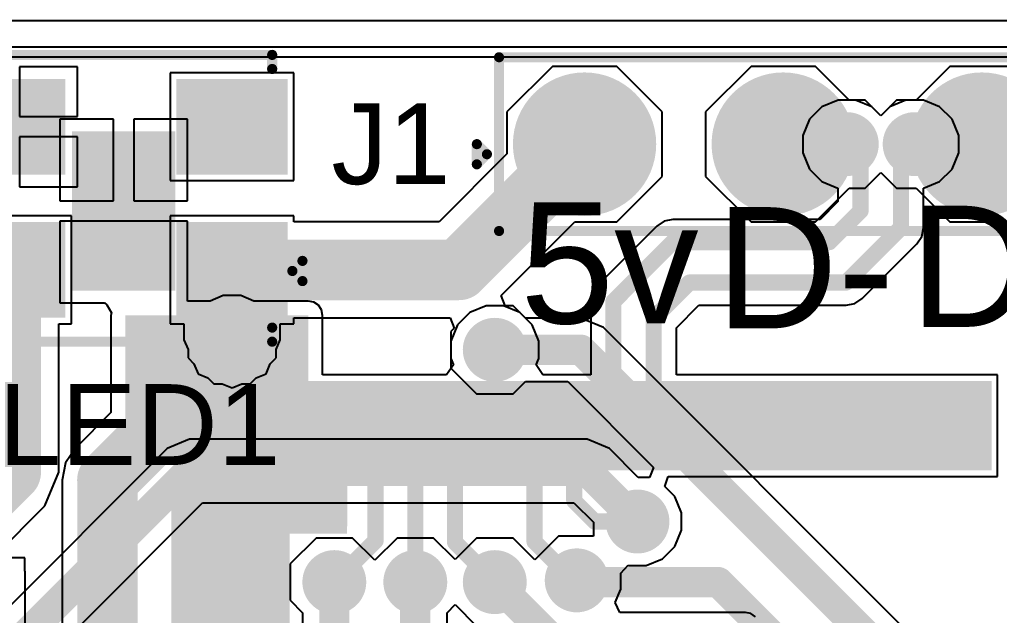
# Model space of a CAD drawing. Header units: millimetres. Extents: x 50 to 166, y 45 to 123.
# Drawn here: x 99.49 to 111.82, y 81.62 to 89.11 of the extents above; entities that cross this region are included whole.
import ezdxf

# ---------------------------------------------------------------- set-up
doc = ezdxf.new("R2010")
doc.units = ezdxf.units.MM
for name, color, linetype in [('BottomLayer', 5, 'Continuous'), ('BottomPaste', 16, 'Continuous'), ('BottomSolder', 6, 'Continuous'), ('Mechanical2', 216, 'Continuous'), ('TopLayer', 1, 'Continuous'), ('TopOverlay', 2, 'Continuous'), ('TopPaste', 8, 'Continuous'), ('TopSolder', 216, 'Continuous'), ('ViaHoleLayer', 16, 'Continuous')]:
    doc.layers.add(name, color=color, linetype=linetype)
doc.styles.add('Arial', font='', dxfattribs={"height": 0.2})
doc.styles.get('Arial').set_extended_font_data('Arial')

# ---------------------------------------------------------------- blocks, each defined once
blk = doc.blocks.new('WS2812B_M____14')
at = {"layer": 'TopLayer'}
for points in [[(-2, 1.4), (-0.8, 1.4), (-0.8, 0.4), (-2, 0.4)], [(0.8, 1.4), (2, 1.4), (2, 0.4), (0.8, 0.4)], [(-2, -0.4), (-0.8, -0.4), (-0.8, -1.4), (-2, -1.4)], [(0.8, -0.4), (2, -0.4), (2, -1.4), (0.8, -1.4)]]:
    blk.add_hatch(color=1, dxfattribs=at).paths.add_polyline_path(points)
at = {"layer": 'TopPaste'}
for points in [[(-2, 1.4), (-0.8, 1.4), (-0.8, 0.4), (-2, 0.4)], [(0.8, 1.4), (2, 1.4), (2, 0.4), (0.8, 0.4)], [(-2, -0.4), (-0.8, -0.4), (-0.8, -1.4), (-2, -1.4)], [(0.8, -0.4), (2, -0.4), (2, -1.4), (0.8, -1.4)]]:
    blk.add_hatch(color=8, dxfattribs=at).paths.add_polyline_path(points)
at = {"layer": 'TopSolder'}
for points in [[(-2.102, 1.502), (-0.698, 1.502), (-0.698, 0.298), (-2.102, 0.298)], [(0.698, 1.502), (2.102, 1.502), (2.102, 0.298), (0.698, 0.298)], [(-2.102, -0.298), (-0.698, -0.298), (-0.698, -1.502), (-2.102, -1.502)], [(0.698, -0.298), (2.102, -0.298), (2.102, -1.502), (0.698, -1.502)]]:
    blk.add_hatch(color=216, dxfattribs=at).paths.add_polyline_path(points)
at = {"layer": 'TopOverlay', "const_width": 0.127}
for points in [[(1.88, 1.803), (-1.905, 1.803)], [(-1.905, 1.803), (-1.905, 1.626)], [(1.88, 1.803), (1.88, 1.626)], [(-2.159, 0.914), (-2.286, 1.041)], [(-2.286, 1.041), (-2.286, 0.787)], [(-2.159, 0.914), (-2.286, 0.787)], [(-1.905, -1.626), (-1.905, -1.803)], [(1.88, -1.626), (1.88, -1.803)], [(1.88, -1.803), (-1.905, -1.803)]]:
    blk.add_lwpolyline(points, dxfattribs=at)
at = {"layer": 'TopOverlay', "const_width": 0.0635}
for points in [[(-1.937, 1.803, 1), (-1.873, 1.803, 1)], [(-1.937, 1.803, 1), (-1.873, 1.803, 1)], [(1.848, 1.803, 1), (1.911, 1.803, 1)], [(1.848, 1.803, 1), (1.911, 1.803, 1)], [(-1.937, 1.626, 1), (-1.873, 1.626, 1)], [(1.848, 1.626, 1), (1.911, 1.626, 1)], [(-2.318, 1.041, 1), (-2.254, 1.041, 1)], [(-2.318, 1.041, 1), (-2.254, 1.041, 1)], [(-2.191, 0.914, 1), (-2.127, 0.914, 1)], [(-2.191, 0.914, 1), (-2.127, 0.914, 1)], [(-2.318, 0.787, 1), (-2.254, 0.787, 1)], [(-2.318, 0.787, 1), (-2.254, 0.787, 1)], [(-1.937, -1.626, 1), (-1.873, -1.626, 1)], [(1.848, -1.626, 1), (1.911, -1.626, 1)], [(-1.937, -1.803, 1), (-1.873, -1.803, 1)], [(-1.937, -1.803, 1), (-1.873, -1.803, 1)], [(1.848, -1.803, 1), (1.911, -1.803, 1)], [(1.848, -1.803, 1), (1.911, -1.803, 1)]]:
    blk.add_lwpolyline(points, format="xyb", close=True, dxfattribs=at)
blk = doc.blocks.new('F0502_B_18_15T_R_B_15')
at = {"layer": 'BottomLayer'}
for points in [[(-5.87, 0.45), (-6.97, 0.45), (-6.97, 2.25), (-5.87, 2.25)], [(-4.4, -0.89), (-4.1, -0.89), (-4.1, -1.81), (-4.4, -1.81)], [(-3.9, -0.89), (-3.6, -0.89), (-3.6, -1.81), (-3.9, -1.81)], [(-3.4, -0.89), (-3.1, -0.89), (-3.1, -1.81), (-3.4, -1.81)], [(-2.9, -0.89), (-2.6, -0.89), (-2.6, -1.81), (-2.9, -1.81)], [(-2.4, -0.89), (-2.1, -0.89), (-2.1, -1.81), (-2.4, -1.81)], [(-1.9, -0.89), (-1.6, -0.89), (-1.6, -1.81), (-1.9, -1.81)], [(-1.4, -0.89), (-1.1, -0.89), (-1.1, -1.81), (-1.4, -1.81)], [(-0.9, -0.89), (-0.6, -0.89), (-0.6, -1.81), (-0.9, -1.81)], [(-0.4, -0.89), (-0.1, -0.89), (-0.1, -1.81), (-0.4, -1.81)], [(0.1, -0.89), (0.4, -0.89), (0.4, -1.81), (0.1, -1.81)], [(0.6, -0.89), (0.9, -0.89), (0.9, -1.81), (0.6, -1.81)], [(1.1, -0.89), (1.4, -0.89), (1.4, -1.81), (1.1, -1.81)], [(1.6, -0.89), (1.9, -0.89), (1.9, -1.81), (1.6, -1.81)], [(2.1, -0.89), (2.4, -0.89), (2.4, -1.81), (2.1, -1.81)], [(2.6, -0.89), (2.9, -0.89), (2.9, -1.81), (2.6, -1.81)], [(3.1, -0.89), (3.4, -0.89), (3.4, -1.81), (3.1, -1.81)], [(3.6, -0.89), (3.9, -0.89), (3.9, -1.81), (3.6, -1.81)], [(4.1, -0.89), (4.4, -0.89), (4.4, -1.81), (4.1, -1.81)]]:
    blk.add_hatch(color=5, dxfattribs=at).paths.add_polyline_path(points)
at = {"layer": 'BottomPaste'}
for points in [[(-5.87, 0.45), (-6.97, 0.45), (-6.97, 2.25), (-5.87, 2.25)], [(-4.4, -0.89), (-4.1, -0.89), (-4.1, -1.81), (-4.4, -1.81)], [(-3.9, -0.89), (-3.6, -0.89), (-3.6, -1.81), (-3.9, -1.81)], [(-3.4, -0.89), (-3.1, -0.89), (-3.1, -1.81), (-3.4, -1.81)], [(-2.9, -0.89), (-2.6, -0.89), (-2.6, -1.81), (-2.9, -1.81)], [(-2.4, -0.89), (-2.1, -0.89), (-2.1, -1.81), (-2.4, -1.81)], [(-1.9, -0.89), (-1.6, -0.89), (-1.6, -1.81), (-1.9, -1.81)], [(-1.4, -0.89), (-1.1, -0.89), (-1.1, -1.81), (-1.4, -1.81)], [(-0.9, -0.89), (-0.6, -0.89), (-0.6, -1.81), (-0.9, -1.81)], [(-0.4, -0.89), (-0.1, -0.89), (-0.1, -1.81), (-0.4, -1.81)], [(0.1, -0.89), (0.4, -0.89), (0.4, -1.81), (0.1, -1.81)], [(0.6, -0.89), (0.9, -0.89), (0.9, -1.81), (0.6, -1.81)], [(1.1, -0.89), (1.4, -0.89), (1.4, -1.81), (1.1, -1.81)], [(1.6, -0.89), (1.9, -0.89), (1.9, -1.81), (1.6, -1.81)], [(2.1, -0.89), (2.4, -0.89), (2.4, -1.81), (2.1, -1.81)], [(2.6, -0.89), (2.9, -0.89), (2.9, -1.81), (2.6, -1.81)], [(3.1, -0.89), (3.4, -0.89), (3.4, -1.81), (3.1, -1.81)], [(3.6, -0.89), (3.9, -0.89), (3.9, -1.81), (3.6, -1.81)], [(4.1, -0.89), (4.4, -0.89), (4.4, -1.81), (4.1, -1.81)]]:
    blk.add_hatch(color=16, dxfattribs=at).paths.add_polyline_path(points)
at = {"layer": 'BottomSolder'}
for points in [[(-5.768, 0.348), (-7.072, 0.348), (-7.072, 2.352), (-5.768, 2.352)], [(-4.502, -0.788), (-3.998, -0.788), (-3.998, -1.912), (-4.502, -1.912)], [(-4.002, -0.788), (-3.498, -0.788), (-3.498, -1.912), (-4.002, -1.912)], [(-3.502, -0.788), (-2.998, -0.788), (-2.998, -1.912), (-3.502, -1.912)], [(-3.002, -0.788), (-2.498, -0.788), (-2.498, -1.912), (-3.002, -1.912)], [(-2.502, -0.788), (-1.998, -0.788), (-1.998, -1.912), (-2.502, -1.912)], [(-2.002, -0.788), (-1.498, -0.788), (-1.498, -1.912), (-2.002, -1.912)], [(-1.502, -0.788), (-0.998, -0.788), (-0.998, -1.912), (-1.502, -1.912)], [(-1.002, -0.788), (-0.498, -0.788), (-0.498, -1.912), (-1.002, -1.912)], [(-0.502, -0.788), (0.002, -0.788), (0.002, -1.912), (-0.502, -1.912)], [(-0.002, -0.788), (0.502, -0.788), (0.502, -1.912), (-0.002, -1.912)], [(0.498, -0.788), (1.002, -0.788), (1.002, -1.912), (0.498, -1.912)], [(0.998, -0.788), (1.502, -0.788), (1.502, -1.912), (0.998, -1.912)], [(1.498, -0.788), (2.002, -0.788), (2.002, -1.912), (1.498, -1.912)], [(1.998, -0.788), (2.502, -0.788), (2.502, -1.912), (1.998, -1.912)], [(2.498, -0.788), (3.002, -0.788), (3.002, -1.912), (2.498, -1.912)], [(2.998, -0.788), (3.502, -0.788), (3.502, -1.912), (2.998, -1.912)], [(3.498, -0.788), (4.002, -0.788), (4.002, -1.912), (3.498, -1.912)], [(3.998, -0.788), (4.502, -0.788), (4.502, -1.912), (3.998, -1.912)]]:
    blk.add_hatch(color=6, dxfattribs=at).paths.add_polyline_path(points)
blk = doc.blocks.new('P____4_P___16')
at = {"layer": 'TopLayer'}
h = blk.add_hatch(color=1, dxfattribs=at)
edge = h.paths.add_edge_path()
edge.add_arc((-3.75, 0), 0.8, 0, 360)
h = blk.add_hatch(color=1, dxfattribs=at)
edge = h.paths.add_edge_path()
edge.add_arc((-1.25, 0), 0.8, 0, 360)
h = blk.add_hatch(color=1, dxfattribs=at)
edge = h.paths.add_edge_path()
edge.add_arc((1.25, 0), 0.8, 0, 360)
h = blk.add_hatch(color=1, dxfattribs=at)
edge = h.paths.add_edge_path()
edge.add_arc((3.75, 0), 0.8, 0, 360)
at = {"layer": 'TopPaste'}
h = blk.add_hatch(color=8, dxfattribs=at)
edge = h.paths.add_edge_path()
edge.add_arc((-3.75, 0), 0.8, 0, 360)
h = blk.add_hatch(color=8, dxfattribs=at)
edge = h.paths.add_edge_path()
edge.add_arc((-1.25, 0), 0.8, 0, 360)
h = blk.add_hatch(color=8, dxfattribs=at)
edge = h.paths.add_edge_path()
edge.add_arc((1.25, 0), 0.8, 0, 360)
h = blk.add_hatch(color=8, dxfattribs=at)
edge = h.paths.add_edge_path()
edge.add_arc((3.75, 0), 0.8, 0, 360)
at = {"layer": 'TopSolder'}
h = blk.add_hatch(color=216, dxfattribs=at)
edge = h.paths.add_edge_path()
edge.add_arc((-3.75, 0), 0.9016, 0, 360)
h = blk.add_hatch(color=216, dxfattribs=at)
edge = h.paths.add_edge_path()
edge.add_arc((-1.25, 0), 0.9016, 0, 360)
h = blk.add_hatch(color=216, dxfattribs=at)
edge = h.paths.add_edge_path()
edge.add_arc((1.25, 0), 0.9016, 0, 360)
h = blk.add_hatch(color=216, dxfattribs=at)
edge = h.paths.add_edge_path()
edge.add_arc((3.75, 0), 0.9016, 0, 360)
at = {"layer": 'TopOverlay', "const_width": 0.127}
for points in [[(-4.826, -1.0922), (-4.826, 1.0922)], [(-4.826, 1.0922), (4.826, 1.0922)], [(4.826, -1.0922), (4.826, 1.0922)], [(-5.1054, -0.254), (-5.1054, 0)], [(-5.1054, 0), (-4.9784, -0.127)], [(-5.1054, -0.254), (-4.9784, -0.127)], [(-4.826, -1.0922), (4.826, -1.0922)]]:
    blk.add_lwpolyline(points, dxfattribs=at)
at = {"layer": 'TopOverlay', "const_width": 0.0635}
for points in [[(-4.85775, 1.0922, 1), (-4.79425, 1.0922, 1)], [(-4.85775, 1.0922, 1), (-4.79425, 1.0922, 1)], [(4.79425, 1.0922, 1), (4.85775, 1.0922, 1)], [(4.79425, 1.0922, 1), (4.85775, 1.0922, 1)], [(-5.13715, 0, 1), (-5.07365, 0, 1)], [(-5.13715, 0, 1), (-5.07365, 0, 1)], [(-5.01015, -0.127, 1), (-4.94665, -0.127, 1)], [(-5.01015, -0.127, 1), (-4.94665, -0.127, 1)], [(-5.13715, -0.254, 1), (-5.07365, -0.254, 1)], [(-5.13715, -0.254, 1), (-5.07365, -0.254, 1)], [(-4.85775, -1.0922, 1), (-4.79425, -1.0922, 1)], [(-4.85775, -1.0922, 1), (-4.79425, -1.0922, 1)], [(4.79425, -1.0922, 1), (4.85775, -1.0922, 1)], [(4.79425, -1.0922, 1), (4.85775, -1.0922, 1)]]:
    blk.add_lwpolyline(points, format="xyb", close=True, dxfattribs=at)

msp = doc.modelspace()

# ---------------------------------------------------------------- hatches: boundary and pattern name
at = {"layer": 'BottomLayer'}
h = msp.add_hatch(color=5, dxfattribs=at)
edge = h.paths.add_edge_path()
edge.add_arc((109.898, 87.549), 0.3, 0, 360)
h = msp.add_hatch(color=5, dxfattribs=at)
edge = h.paths.add_edge_path()
edge.add_arc((110.752, 87.549), 0.3, 0, 360)
for points in [[(100.819, 83.549), (103.121, 83.549), (103.121, 85.395), (100.819, 85.395)], [(101.348, 83.549), (102.968, 83.549), (102.968, 84.469), (101.348, 84.469)], [(103.324, 82.745), (103.612, 82.745), (103.612, 84.298), (103.324, 84.298)], [(101.4, 79.299), (102.888, 79.299), (102.888, 83.282), (101.4, 83.282)], [(102.006, 82.65), (103.61, 82.65), (103.61, 83.282), (102.006, 83.282)]]:
    msp.add_hatch(color=5, dxfattribs=at).paths.add_polyline_path(points)
h = msp.add_hatch(color=5, dxfattribs=at)
edge = h.paths.add_edge_path()
edge.add_arc((102.162, 85.09), 0.3, 0, 360)
h = msp.add_hatch(color=5, dxfattribs=at)
edge = h.paths.add_edge_path()
edge.add_arc((105.468, 84.963), 0.3, 0, 360)
h = msp.add_hatch(color=5, dxfattribs=at)
edge = h.paths.add_edge_path()
edge.add_arc((107.264, 82.804), 0.3, 0, 360)
h = msp.add_hatch(color=5, dxfattribs=at)
edge = h.paths.add_edge_path()
edge.add_arc((106.499, 82.064), 0.3, 0, 360)
h = msp.add_hatch(color=5, dxfattribs=at)
edge = h.paths.add_edge_path()
edge.add_arc((103.449, 82.042), 0.3, 0, 360)
h = msp.add_hatch(color=5, dxfattribs=at)
edge = h.paths.add_edge_path()
edge.add_arc((104.468, 82.042), 0.3, 0, 360)
h = msp.add_hatch(color=5, dxfattribs=at)
edge = h.paths.add_edge_path()
edge.add_arc((105.468, 82.042), 0.3, 0, 360)
at = {"layer": 'BottomSolder'}
h = msp.add_hatch(color=6, dxfattribs=at)
edge = h.paths.add_edge_path()
edge.add_arc((109.898, 87.549), 0.402, 0, 360)
h = msp.add_hatch(color=6, dxfattribs=at)
edge = h.paths.add_edge_path()
edge.add_arc((110.752, 87.549), 0.402, 0, 360)
h = msp.add_hatch(color=6, dxfattribs=at)
edge = h.paths.add_edge_path()
edge.add_arc((102.162, 85.09), 0.402, 0, 360)
h = msp.add_hatch(color=6, dxfattribs=at)
edge = h.paths.add_edge_path()
edge.add_arc((105.468, 84.963), 0.402, 0, 360)
h = msp.add_hatch(color=6, dxfattribs=at)
edge = h.paths.add_edge_path()
edge.add_arc((107.264, 82.804), 0.402, 0, 360)
h = msp.add_hatch(color=6, dxfattribs=at)
edge = h.paths.add_edge_path()
edge.add_arc((103.449, 82.042), 0.402, 0, 360)
h = msp.add_hatch(color=6, dxfattribs=at)
edge = h.paths.add_edge_path()
edge.add_arc((104.468, 82.042), 0.402, 0, 360)
h = msp.add_hatch(color=6, dxfattribs=at)
edge = h.paths.add_edge_path()
edge.add_arc((105.468, 82.042), 0.402, 0, 360)
h = msp.add_hatch(color=6, dxfattribs=at)
edge = h.paths.add_edge_path()
edge.add_arc((106.499, 82.064), 0.402, 0, 360)
at = {"layer": 'TopLayer'}
h = msp.add_hatch(color=1, dxfattribs=at)
edge = h.paths.add_edge_path()
edge.add_arc((109.898, 87.549), 0.3, 0, 360)
h = msp.add_hatch(color=1, dxfattribs=at)
edge = h.paths.add_edge_path()
edge.add_arc((110.752, 87.549), 0.3, 0, 360)
h = msp.add_hatch(color=1, dxfattribs=at)
edge = h.paths.add_edge_path()
edge.add_arc((102.162, 85.09), 0.3, 0, 360)
h = msp.add_hatch(color=1, dxfattribs=at)
edge = h.paths.add_edge_path()
edge.add_arc((105.468, 84.963), 0.3, 0, 360)
h = msp.add_hatch(color=1, dxfattribs=at)
edge = h.paths.add_edge_path()
edge.add_arc((107.264, 82.804), 0.3, 0, 360)
h = msp.add_hatch(color=1, dxfattribs=at)
edge = h.paths.add_edge_path()
edge.add_arc((106.499, 82.064), 0.3, 0, 360)
h = msp.add_hatch(color=1, dxfattribs=at)
edge = h.paths.add_edge_path()
edge.add_arc((103.449, 82.042), 0.3, 0, 360)
h = msp.add_hatch(color=1, dxfattribs=at)
edge = h.paths.add_edge_path()
edge.add_arc((104.468, 82.042), 0.3, 0, 360)
h = msp.add_hatch(color=1, dxfattribs=at)
edge = h.paths.add_edge_path()
edge.add_arc((105.468, 82.042), 0.3, 0, 360)
at = {"layer": 'TopSolder'}
h = msp.add_hatch(color=216, dxfattribs=at)
edge = h.paths.add_edge_path()
edge.add_arc((109.898, 87.549), 0.402, 0, 360)
h = msp.add_hatch(color=216, dxfattribs=at)
edge = h.paths.add_edge_path()
edge.add_arc((110.752, 87.549), 0.402, 0, 360)
h = msp.add_hatch(color=216, dxfattribs=at)
edge = h.paths.add_edge_path()
edge.add_arc((102.162, 85.09), 0.402, 0, 360)
h = msp.add_hatch(color=216, dxfattribs=at)
edge = h.paths.add_edge_path()
edge.add_arc((105.468, 84.963), 0.402, 0, 360)
h = msp.add_hatch(color=216, dxfattribs=at)
edge = h.paths.add_edge_path()
edge.add_arc((107.264, 82.804), 0.402, 0, 360)
h = msp.add_hatch(color=216, dxfattribs=at)
edge = h.paths.add_edge_path()
edge.add_arc((103.449, 82.042), 0.402, 0, 360)
h = msp.add_hatch(color=216, dxfattribs=at)
edge = h.paths.add_edge_path()
edge.add_arc((104.468, 82.042), 0.402, 0, 360)
h = msp.add_hatch(color=216, dxfattribs=at)
edge = h.paths.add_edge_path()
edge.add_arc((105.468, 82.042), 0.402, 0, 360)
h = msp.add_hatch(color=216, dxfattribs=at)
edge = h.paths.add_edge_path()
edge.add_arc((106.499, 82.064), 0.402, 0, 360)
at = {"layer": 'ViaHoleLayer'}
h = msp.add_hatch(color=16, dxfattribs=at)
edge = h.paths.add_edge_path()
edge.add_arc((109.898, 87.549), 0.15, 0, 360)
h = msp.add_hatch(color=16, dxfattribs=at)
edge = h.paths.add_edge_path()
edge.add_arc((110.752, 87.549), 0.15, 0, 360)
h = msp.add_hatch(color=16, dxfattribs=at)
edge = h.paths.add_edge_path()
edge.add_arc((102.162, 85.09), 0.15, 0, 360)
h = msp.add_hatch(color=16, dxfattribs=at)
edge = h.paths.add_edge_path()
edge.add_arc((105.468, 84.963), 0.15, 0, 360)
h = msp.add_hatch(color=16, dxfattribs=at)
edge = h.paths.add_edge_path()
edge.add_arc((107.264, 82.804), 0.15, 0, 360)
h = msp.add_hatch(color=16, dxfattribs=at)
edge = h.paths.add_edge_path()
edge.add_arc((103.449, 82.042), 0.15, 0, 360)
h = msp.add_hatch(color=16, dxfattribs=at)
edge = h.paths.add_edge_path()
edge.add_arc((104.468, 82.042), 0.15, 0, 360)
h = msp.add_hatch(color=16, dxfattribs=at)
edge = h.paths.add_edge_path()
edge.add_arc((105.468, 82.042), 0.15, 0, 360)
h = msp.add_hatch(color=16, dxfattribs=at)
edge = h.paths.add_edge_path()
edge.add_arc((106.499, 82.064), 0.15, 0, 360)

# ---------------------------------------------------------------- linework, layer by layer
at = {"layer": 'BottomLayer'}
for p, q in [((96.603, 88.646), (117.825, 88.646)), ((109.788, 88.103), (109.585, 88.019)), ((110.009, 88.103), (109.788, 88.103)), ((110.212, 88.019), (110.009, 88.103)), ((110.642, 88.103), (110.439, 88.019)), ((110.863, 88.103), (110.642, 88.103)), ((111.066, 88.019), (110.863, 88.103)), ((109.585, 88.019), (109.429, 87.863)), ((110.325, 87.906), (110.212, 88.019)), ((110.439, 88.019), (110.325, 87.906)), ((111.222, 87.863), (111.066, 88.019)), ((100.671, 87.863), (99.994, 87.863)), ((99.994, 87.863), (99.994, 86.836)), ((100.671, 86.836), (100.671, 87.863)), ((101.602, 87.863), (100.925, 87.863)), ((100.925, 87.863), (100.925, 86.836)), ((101.602, 86.836), (101.602, 87.863)), ((109.429, 87.863), (109.344, 87.659)), ((111.306, 87.659), (111.222, 87.863)), ((109.344, 87.659), (109.344, 87.439)), ((111.306, 87.439), (111.306, 87.659)), ((109.344, 87.439), (109.429, 87.235)), ((111.222, 87.235), (111.306, 87.439)), ((109.429, 87.235), (109.585, 87.08)), ((111.066, 87.08), (111.222, 87.235)), ((109.585, 87.08), (109.787, 86.996)), ((110.864, 86.996), (111.066, 87.08)), ((109.787, 86.996), (109.787, 86.827)), ((110.864, 86.498), (110.864, 86.996)), ((99.994, 86.836), (100.671, 86.836)), ((100.925, 86.836), (101.602, 86.836)), ((109.787, 86.827), (109.561, 86.602)), ((100.798, 86.582), (99.994, 86.582)), ((99.994, 86.582), (99.994, 85.555)), ((101.602, 86.582), (100.798, 86.582)), ((101.602, 85.576), (101.602, 86.582)), ((107.599, 86.58), (107.507, 86.518)), ((107.708, 86.602), (107.599, 86.58)), ((109.561, 86.602), (107.708, 86.602)), ((107.708, 86.602), (107.708, 86.602)), ((107.507, 86.518), (106.759, 85.771)), ((107.507, 86.518), (107.507, 86.518)), ((110.843, 86.389), (110.864, 86.498)), ((110.864, 86.498), (110.864, 86.498)), ((110.781, 86.297), (110.843, 86.389)), ((110.091, 85.607), (110.781, 86.297)), ((110.781, 86.297), (110.781, 86.297)), ((106.759, 85.771), (106.697, 85.678)), ((101.888, 85.576), (101.602, 85.576)), ((102.052, 85.644), (101.888, 85.576)), ((102.272, 85.644), (102.052, 85.644)), ((102.436, 85.576), (102.272, 85.644)), ((103.121, 85.576), (102.436, 85.576)), ((103.19, 85.562), (103.121, 85.576)), ((106.697, 85.678), (106.676, 85.569)), ((109.999, 85.546), (110.091, 85.607)), ((99.994, 85.555), (100.559, 85.555)), ((100.559, 85.555), (100.586, 85.528)), ((100.586, 85.528), (100.644, 85.428)), ((103.249, 85.523), (103.19, 85.562)), ((103.288, 85.464), (103.249, 85.523)), ((103.302, 85.395), (103.288, 85.464)), ((105.358, 85.517), (105.155, 85.433)), ((105.579, 85.517), (105.358, 85.517)), ((105.782, 85.433), (105.579, 85.517)), ((106.676, 85.569), (106.676, 85.569)), ((106.676, 85.569), (106.676, 84.647)), ((107.753, 85.241), (108.036, 85.524)), ((108.036, 85.524), (109.89, 85.524)), ((109.89, 85.524), (109.999, 85.546)), ((109.89, 85.524), (109.89, 85.524)), ((100.644, 85.428), (100.638, 85.395)), ((100.638, 85.395), (100.638, 84.173)), ((103.302, 84.647), (103.302, 85.395)), ((105.155, 85.433), (104.999, 85.277)), ((105.938, 85.277), (105.782, 85.433)), ((104.999, 85.277), (104.914, 85.073)), ((106.022, 85.073), (105.938, 85.277)), ((107.753, 84.647), (107.753, 85.241)), ((104.914, 85.073), (104.914, 84.853)), ((106.022, 84.853), (106.022, 85.073)), ((104.914, 84.853), (104.947, 84.774)), ((105.99, 84.774), (106.022, 84.853)), ((104.947, 84.774), (104.862, 84.647)), ((106.075, 84.647), (105.99, 84.774)), ((104.862, 84.647), (103.302, 84.647)), ((106.676, 84.647), (106.075, 84.647)), ((111.796, 84.647), (107.753, 84.647)), ((111.796, 83.371), (111.796, 84.647)), ((100.638, 84.173), (100.191, 83.727)), ((100.191, 83.727), (100.068, 83.542)), ((100.068, 83.542), (100.024, 83.324)), ((107.608, 83.244), (107.65, 83.371)), ((107.65, 83.371), (111.796, 83.371)), ((100.024, 83.324), (100.024, 80.946)), ((107.734, 83.118), (107.608, 83.244)), ((107.818, 82.914), (107.734, 83.118)), ((107.818, 82.694), (107.818, 82.914)), ((107.734, 82.49), (107.818, 82.694)), ((107.578, 82.334), (107.734, 82.49)), ((99.555, 82.347), (99.395, 82.347)), ((99.555, 82.187), (99.555, 82.347)), ((107.053, 82.154), (107.148, 82.253)), ((107.148, 82.253), (107.154, 82.25)), ((107.154, 82.25), (107.374, 82.25)), ((107.374, 82.25), (107.578, 82.334)), ((99.559, 82.169), (99.555, 82.187)), ((99.559, 80.894), (99.559, 82.169)), ((107.053, 81.954), (107.053, 82.154)), ((106.984, 81.787), (107.053, 81.954)), ((107.044, 81.66), (106.984, 81.787)), ((108.623, 81.66), (107.044, 81.66)), ((108.692, 81.646), (108.623, 81.66)), ((108.751, 81.607), (108.692, 81.646))]:
    msp.add_line(p, q, dxfattribs=at)
for points, const_width in [([(109.898, 87.442), (109.898, 87.549)], 0.203), ([(109.898, 87.442), (110.071, 87.269)], 0.203), ([(110.579, 87.269), (110.752, 87.442)], 0.203), ([(110.752, 87.442), (110.752, 87.549)], 0.203), ([(110.071, 86.709), (110.071, 87.269)], 0.203), ([(110.579, 86.498), (110.579, 87.269)], 0.203), ([(109.679, 86.317), (110.071, 86.709)], 0.203), ([(109.89, 85.809), (110.579, 86.498)], 0.203), ([(106.96, 85.569), (107.708, 86.317)], 0.203), ([(107.708, 86.317), (109.679, 86.317)], 0.203), ([(107.468, 85.359), (107.918, 85.809)], 0.203), ([(107.918, 85.809), (109.89, 85.809)], 0.203), ([(106.96, 84.469), (106.96, 85.569)], 0.203), ([(107.468, 84.469), (107.468, 85.359)], 0.203), ([(105.468, 84.009), (105.468, 84.963)], 0.203), ([(102.079, 83.93), (102.158, 84.009)], 0.762), ([(100.594, 83.324), (101.2, 83.93)], 0.762), ([(101.2, 83.93), (102.079, 83.93)], 0.762), ([(103.968, 82.562), (103.968, 84.009)], 0.203), ([(104.468, 82.042), (104.468, 84.009)], 0.203), ([(104.968, 82.542), (104.968, 84.009)], 0.203), ([(105.968, 82.55), (105.968, 84.009)], 0.203), ([(106.468, 83.062), (106.468, 84.009)], 0.203), ([(100.594, 80.71), (100.594, 83.324)], 0.762), ([(106.468, 83.062), (106.726, 82.804)], 0.203), ([(106.726, 82.804), (107.264, 82.804)], 0.203), ([(103.449, 82.042), (103.968, 82.562)], 0.203), ([(104.968, 82.542), (105.468, 82.042)], 0.203), ([(105.968, 82.55), (106.455, 82.064)], 0.203), ([(102.328, 80.812), (102.328, 81.999)], 0.254), ([(106.455, 82.064), (106.499, 82.064)], 0.203)]:
    msp.add_lwpolyline(points, dxfattribs=dict(at, const_width=const_width))
for points, const_width in [([(109.848, 87.549, 1), (109.949, 87.549, 1)], 0.102), ([(109.848, 87.442, 1), (109.949, 87.442, 1)], 0.102), ([(109.848, 87.442, 1), (109.949, 87.442, 1)], 0.102), ([(110.702, 87.549, 1), (110.803, 87.549, 1)], 0.102), ([(110.702, 87.442, 1), (110.803, 87.442, 1)], 0.102), ([(110.702, 87.442, 1), (110.803, 87.442, 1)], 0.102), ([(110.021, 87.269, 1), (110.122, 87.269, 1)], 0.102), ([(110.021, 87.269, 1), (110.122, 87.269, 1)], 0.102), ([(110.529, 87.269, 1), (110.63, 87.269, 1)], 0.102), ([(110.529, 87.269, 1), (110.63, 87.269, 1)], 0.102), ([(110.021, 86.709, 1), (110.122, 86.709, 1)], 0.102), ([(110.021, 86.709, 1), (110.122, 86.709, 1)], 0.102), ([(110.529, 86.498, 1), (110.63, 86.498, 1)], 0.102), ([(110.529, 86.498, 1), (110.63, 86.498, 1)], 0.102), ([(107.657, 86.317, 1), (107.759, 86.317, 1)], 0.102), ([(107.657, 86.317, 1), (107.759, 86.317, 1)], 0.102), ([(109.629, 86.317, 1), (109.73, 86.317, 1)], 0.102), ([(109.629, 86.317, 1), (109.73, 86.317, 1)], 0.102), ([(107.868, 85.809, 1), (107.969, 85.809, 1)], 0.102), ([(107.868, 85.809, 1), (107.969, 85.809, 1)], 0.102), ([(109.839, 85.809, 1), (109.941, 85.809, 1)], 0.102), ([(109.839, 85.809, 1), (109.941, 85.809, 1)], 0.102), ([(106.91, 85.569, 1), (107.011, 85.569, 1)], 0.102), ([(106.91, 85.569, 1), (107.011, 85.569, 1)], 0.102), ([(107.418, 85.359, 1), (107.519, 85.359, 1)], 0.102), ([(107.418, 85.359, 1), (107.519, 85.359, 1)], 0.102), ([(105.418, 84.963, 1), (105.519, 84.963, 1)], 0.102), ([(106.91, 84.469, 1), (107.011, 84.469, 1)], 0.102), ([(107.418, 84.469, 1), (107.519, 84.469, 1)], 0.102), ([(101.968, 84.009, 1), (102.349, 84.009, 1)], 0.381), ([(101.009, 83.93, 1), (101.39, 83.93, 1)], 0.381), ([(101.009, 83.93, 1), (101.39, 83.93, 1)], 0.381), ([(101.889, 83.93, 1), (102.27, 83.93, 1)], 0.381), ([(101.889, 83.93, 1), (102.27, 83.93, 1)], 0.381), ([(103.918, 84.009, 1), (104.019, 84.009, 1)], 0.102), ([(104.418, 84.009, 1), (104.519, 84.009, 1)], 0.102), ([(104.918, 84.009, 1), (105.019, 84.009, 1)], 0.102), ([(105.418, 84.009, 1), (105.519, 84.009, 1)], 0.102), ([(105.918, 84.009, 1), (106.019, 84.009, 1)], 0.102), ([(106.418, 84.009, 1), (106.519, 84.009, 1)], 0.102), ([(100.403, 83.324, 1), (100.784, 83.324, 1)], 0.381), ([(100.403, 83.324, 1), (100.784, 83.324, 1)], 0.381), ([(106.418, 83.062, 1), (106.519, 83.062, 1)], 0.102), ([(106.418, 83.062, 1), (106.519, 83.062, 1)], 0.102), ([(106.675, 82.804, 1), (106.777, 82.804, 1)], 0.102), ([(106.675, 82.804, 1), (106.777, 82.804, 1)], 0.102), ([(107.213, 82.804, 1), (107.315, 82.804, 1)], 0.102), ([(103.918, 82.562, 1), (104.019, 82.562, 1)], 0.102), ([(103.918, 82.562, 1), (104.019, 82.562, 1)], 0.102), ([(104.918, 82.542, 1), (105.019, 82.542, 1)], 0.102), ([(104.918, 82.542, 1), (105.019, 82.542, 1)], 0.102), ([(105.918, 82.55, 1), (106.019, 82.55, 1)], 0.102), ([(105.918, 82.55, 1), (106.019, 82.55, 1)], 0.102), ([(102.264, 81.999, 1), (102.391, 81.999, 1)], 0.127), ([(103.398, 82.042, 1), (103.5, 82.042, 1)], 0.102), ([(104.418, 82.042, 1), (104.519, 82.042, 1)], 0.102), ([(105.418, 82.042, 1), (105.519, 82.042, 1)], 0.102), ([(106.404, 82.064, 1), (106.505, 82.064, 1)], 0.102), ([(106.404, 82.064, 1), (106.505, 82.064, 1)], 0.102), ([(106.448, 82.064, 1), (106.55, 82.064, 1)], 0.102)]:
    msp.add_lwpolyline(points, format="xyb", close=True, dxfattribs=dict(at, const_width=const_width))
at = {"layer": 'Mechanical2', "const_width": 0.0254}
msp.add_lwpolyline([(92.964, 89.102), (121.464, 89.102)], dxfattribs=at)
at = {"layer": 'TopLayer'}
for p, q in [((96.456, 88.773), (117.972, 88.773)), ((100.216, 88.522), (99.489, 88.522)), ((99.489, 88.522), (99.489, 87.895)), ((100.216, 87.895), (100.216, 88.522)), ((102.94, 88.446), (101.384, 88.446)), ((101.384, 88.446), (101.384, 87.09)), ((102.94, 87.09), (102.94, 88.446)), ((106.193, 88.527), (105.621, 87.954)), ((107.003, 88.527), (106.193, 88.527)), ((107.576, 87.954), (107.003, 88.527)), ((108.693, 88.527), (108.121, 87.954)), ((109.503, 88.527), (108.693, 88.527)), ((109.927, 88.103), (109.503, 88.527)), ((111.193, 88.527), (110.77, 88.103)), ((112.003, 88.527), (111.193, 88.527)), ((110.128, 88.103), (109.927, 88.103)), ((110.325, 87.906), (110.128, 88.103)), ((110.523, 88.103), (110.325, 87.906)), ((110.77, 88.103), (110.523, 88.103)), ((105.621, 87.954), (105.621, 87.427)), ((107.576, 87.144), (107.576, 87.954)), ((108.121, 87.954), (108.121, 87.144)), ((99.489, 87.895), (100.216, 87.895)), ((100.216, 87.641), (99.489, 87.641)), ((99.489, 87.641), (99.489, 87.014)), ((100.216, 87.014), (100.216, 87.641)), ((105.621, 87.427), (104.767, 86.573)), ((110.128, 86.995), (110.325, 87.193)), ((110.325, 87.193), (110.523, 86.995)), ((101.384, 87.09), (102.94, 87.09)), ((107.003, 86.571), (107.576, 87.144)), ((108.121, 87.144), (108.693, 86.571)), ((99.489, 87.014), (100.216, 87.014)), ((109.503, 86.571), (109.927, 86.995)), ((109.927, 86.995), (110.128, 86.995)), ((110.523, 86.995), (110.77, 86.995)), ((110.77, 86.995), (111.193, 86.571)), ((100.14, 86.646), (98.584, 86.646)), ((100.14, 85.29), (100.14, 86.646)), ((102.94, 86.646), (101.384, 86.646)), ((101.384, 86.646), (101.384, 85.29)), ((102.94, 86.573), (102.94, 86.646)), ((104.767, 86.573), (102.94, 86.573)), ((105.548, 85.644), (106.476, 86.571)), ((106.476, 86.571), (107.003, 86.571)), ((108.693, 86.571), (109.503, 86.571)), ((111.193, 86.571), (112.003, 86.571)), ((105.601, 85.517), (105.548, 85.644)), ((105.698, 85.517), (105.601, 85.517)), ((105.853, 85.362), (105.698, 85.517)), ((102.94, 85.29), (102.94, 85.363)), ((102.94, 85.363), (104.905, 85.363)), ((104.905, 85.363), (104.958, 85.236)), ((106.553, 85.362), (105.853, 85.362)), ((106.835, 85.245), (106.553, 85.362)), ((99.982, 83.426), (99.982, 85.29)), ((99.982, 85.29), (100.14, 85.29)), ((101.384, 85.29), (101.557, 85.29)), ((101.557, 85.29), (101.557, 85.09)), ((102.767, 85.09), (102.767, 85.29)), ((102.767, 85.29), (102.94, 85.29)), ((104.958, 85.236), (104.914, 85.192)), ((118.112, 73.967), (106.835, 85.245)), ((101.557, 85.09), (101.608, 84.967)), ((102.716, 84.967), (102.767, 85.09)), ((104.914, 85.192), (104.914, 84.734)), ((101.608, 84.967), (101.608, 84.861)), ((102.716, 84.861), (102.716, 84.967)), ((101.608, 84.861), (101.683, 84.785)), ((102.64, 84.785), (102.716, 84.861)), ((101.683, 84.785), (101.734, 84.662)), ((102.59, 84.662), (102.64, 84.785)), ((104.914, 84.734), (105.239, 84.409)), ((101.734, 84.662), (101.857, 84.611)), ((101.857, 84.611), (101.932, 84.536)), ((102.391, 84.536), (102.467, 84.611)), ((102.467, 84.611), (102.59, 84.662)), ((101.932, 84.536), (102.039, 84.536)), ((102.039, 84.536), (102.162, 84.485)), ((102.162, 84.485), (102.285, 84.536)), ((102.285, 84.536), (102.391, 84.536)), ((105.698, 84.409), (105.853, 84.564)), ((105.853, 84.564), (106.388, 84.564)), ((106.388, 84.564), (107.467, 83.485)), ((105.239, 84.409), (105.698, 84.409)), ((101.344, 83.721), (95.56, 77.938)), ((101.625, 83.838), (101.344, 83.721)), ((106.629, 83.838), (101.625, 83.838)), ((106.911, 83.721), (106.629, 83.838)), ((107.274, 83.358), (106.911, 83.721)), ((107.467, 83.485), (107.415, 83.358)), ((99.805, 82.999), (99.982, 83.426)), ((99.982, 83.426), (99.982, 83.426)), ((107.415, 83.358), (107.274, 83.358)), ((96.124, 77.374), (101.791, 83.04)), ((97.897, 81.09), (99.805, 82.999)), ((99.805, 82.999), (99.805, 82.999)), ((101.791, 83.04), (106.464, 83.04)), ((106.464, 83.04), (106.71, 82.794)), ((106.71, 82.794), (106.71, 82.618)), ((106.27, 82.618), (105.973, 82.321)), ((106.71, 82.618), (106.27, 82.618)), ((103.219, 82.596), (102.895, 82.271)), ((103.678, 82.596), (103.219, 82.596)), ((103.959, 82.316), (103.678, 82.596)), ((104.239, 82.596), (103.959, 82.316)), ((104.698, 82.596), (104.239, 82.596)), ((104.968, 82.325), (104.698, 82.596)), ((105.239, 82.596), (104.968, 82.325)), ((105.698, 82.596), (105.239, 82.596)), ((105.973, 82.321), (105.698, 82.596)), ((102.895, 82.271), (102.895, 81.813)), ((102.895, 81.813), (103.05, 81.657)), ((104.867, 81.657), (104.968, 81.759)), ((104.968, 81.759), (105.239, 81.488)), ((103.05, 81.657), (103.05, 79.174)), ((104.867, 79.389), (104.867, 81.657))]:
    msp.add_line(p, q, dxfattribs=at)
for points, const_width in [([(105.017, 85.968), (106.598, 87.549)], 0.762), ([(109.098, 87.549), (109.898, 87.549)], 0.203), ([(110.752, 87.549), (111.598, 87.549)], 0.203), ([(99.377, 83.426), (99.377, 86.032)], 0.762), ([(102.062, 85.968), (102.162, 85.868)], 0.762), ([(102.062, 85.968), (105.017, 85.968)], 0.762), ([(102.162, 85.09), (102.162, 85.868)], 0.762), ([(105.468, 84.963), (106.553, 84.963)], 0.381), ([(106.553, 84.963), (117.831, 73.685)], 0.381), ([(97.469, 81.518), (99.377, 83.426)], 0.762), ([(95.57, 77.384), (101.625, 83.439)], 0.381), ([(101.625, 83.439), (106.629, 83.439)], 0.381), ([(106.629, 83.439), (107.264, 82.804)], 0.381), ([(105.468, 82.118), (105.507, 82.08)], 0.381), ([(106.499, 82.064), (106.521, 82.042)], 0.381), ([(103.449, 79.174), (103.449, 82.042)], 0.381), ([(104.468, 79.224), (104.468, 82.042)], 0.381), ([(105.468, 82.042), (106.434, 81.077)], 0.381), ([(106.521, 82.042), (108.28, 82.042)], 0.381), ([(108.28, 82.042), (117.196, 73.127)], 0.381)]:
    msp.add_lwpolyline(points, dxfattribs=dict(at, const_width=const_width))
for points, const_width in [([(106.408, 87.549, 1), (106.789, 87.549, 1)], 0.381), ([(109.048, 87.549, 1), (109.149, 87.549, 1)], 0.102), ([(109.848, 87.549, 1), (109.949, 87.549, 1)], 0.102), ([(110.702, 87.549, 1), (110.803, 87.549, 1)], 0.102), ([(111.548, 87.549, 1), (111.649, 87.549, 1)], 0.102), ([(99.187, 86.032, 1), (99.568, 86.032, 1)], 0.381), ([(101.871, 85.968, 1), (102.252, 85.968, 1)], 0.381), ([(101.871, 85.968, 1), (102.252, 85.968, 1)], 0.381), ([(104.827, 85.968, 1), (105.208, 85.968, 1)], 0.381), ([(104.827, 85.968, 1), (105.208, 85.968, 1)], 0.381), ([(101.971, 85.868, 1), (102.352, 85.868, 1)], 0.381), ([(101.971, 85.868, 1), (102.352, 85.868, 1)], 0.381), ([(101.971, 85.09, 1), (102.352, 85.09, 1)], 0.381), ([(105.373, 84.963, 1), (105.564, 84.963, 1)], 0.191), ([(106.458, 84.963, 1), (106.648, 84.963, 1)], 0.191), ([(106.458, 84.963, 1), (106.648, 84.963, 1)], 0.191), ([(99.187, 83.426, 1), (99.568, 83.426, 1)], 0.381), ([(99.187, 83.426, 1), (99.568, 83.426, 1)], 0.381), ([(101.53, 83.439, 1), (101.721, 83.439, 1)], 0.191), ([(101.53, 83.439, 1), (101.721, 83.439, 1)], 0.191), ([(106.534, 83.439, 1), (106.724, 83.439, 1)], 0.191), ([(106.534, 83.439, 1), (106.724, 83.439, 1)], 0.191), ([(107.169, 82.804, 1), (107.359, 82.804, 1)], 0.191), ([(105.373, 82.118, 1), (105.564, 82.118, 1)], 0.191), ([(105.411, 82.08, 1), (105.602, 82.08, 1)], 0.191), ([(106.404, 82.064, 1), (106.594, 82.064, 1)], 0.191), ([(103.354, 82.042, 1), (103.544, 82.042, 1)], 0.191), ([(104.373, 82.042, 1), (104.564, 82.042, 1)], 0.191), ([(105.373, 82.042, 1), (105.564, 82.042, 1)], 0.191), ([(106.426, 82.042, 1), (106.617, 82.042, 1)], 0.191), ([(106.426, 82.042, 1), (106.617, 82.042, 1)], 0.191), ([(108.185, 82.042, 1), (108.375, 82.042, 1)], 0.191), ([(108.185, 82.042, 1), (108.375, 82.042, 1)], 0.191)]:
    msp.add_lwpolyline(points, format="xyb", close=True, dxfattribs=dict(at, const_width=const_width))

# ---------------------------------------------------------------- block references
at = {"rotation": 180}
msp.add_blockref('WS2812B_M____14', (100.762, 86.868), dxfattribs=at)
for name, p in [('P____4_P___16', (110.348, 87.549)), ('F0502_B_18_15T_R_B_15', (107.218, 85.359))]:
    msp.add_blockref(name, p)

# ---------------------------------------------------------------- texts
at = {"layer": 'TopOverlay', "style": 'Arial'}
for s, height, p in [('J1', 1.016, (103.412, 87.046)), ('5v', 1.524, (105.786, 85.295)), ('D-', 1.524, (108.248, 85.233)), ('D+', 1.524, (110.691, 85.251)), ('LED1', 1.016, (99.221, 83.515))]:
    msp.add_text(s, height=height, dxfattribs=at).set_placement(p)

doc.saveas('drawing.dxf')
